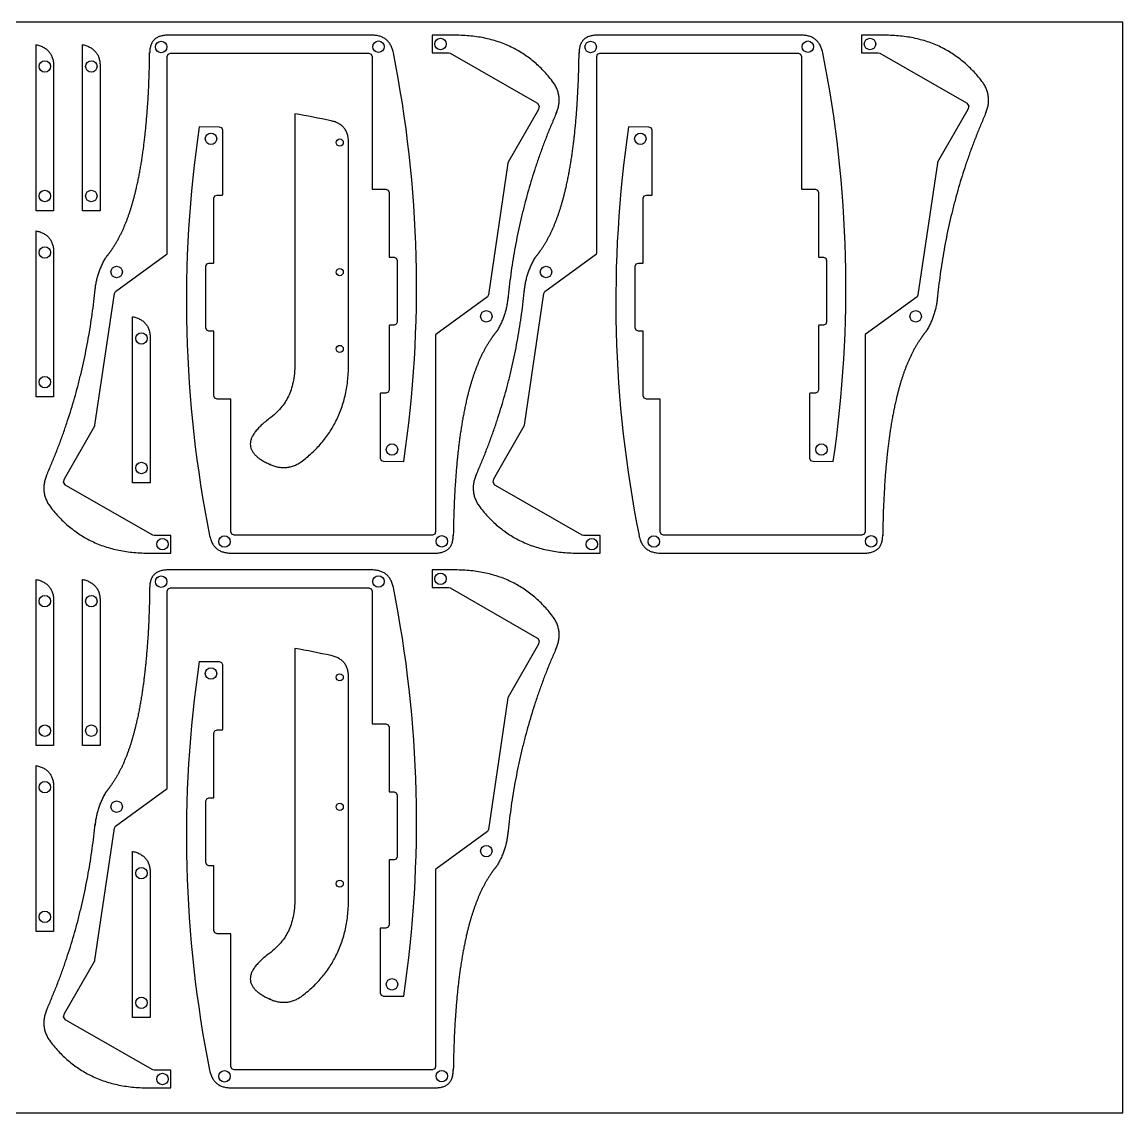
# Model space of a CAD drawing. Header units: millimetres. Extents: x 0 to 610, y 0 to 305.
# Drawn here: x 301.9 to 609.6, y 0 to 304.8 of the extents above; entities that cross this region are included whole.
import ezdxf

# ---------------------------------------------------------------- set-up
doc = ezdxf.new("R2010")
doc.units = ezdxf.units.MM
doc.layers.add('Bed', color=250, linetype='Continuous', true_color=0x3a3a3a)
doc.layers.add('Cut_withOLED', color=7, linetype='Continuous')

msp = doc.modelspace()

# ---------------------------------------------------------------- linework, layer by layer
at = {"layer": 'Bed'}
msp.add_lwpolyline([(0, 0), (609.6, 0), (609.6, 304.8), (0, 304.8)], close=True, dxfattribs=at)
at = {"layer": 'Cut_withOLED'}
for p, q in [((399.7, 301.11), (342.65, 301.11)), ((519.7, 301.11), (462.65, 301.11)), ((393.2, 209.37), (393.2, 271.12)), ((360.37, 156.43), (417.42, 156.43)), ((480.37, 156.43), (537.42, 156.43)), ((399.7, 151.71), (342.65, 151.71)), ((393.2, 59.97), (393.2, 121.72)), ((360.37, 7.03), (417.42, 7.03))]:
    msp.add_line(p, q, dxfattribs=at)
for points in [[(310.77, 292.4), (310.77, 252.08), (305.85, 252.08), (305.85, 298.48)], [(323.77, 292.4), (323.77, 252.08), (318.85, 252.08), (318.85, 298.48)], [(423, 301.11), (416.56, 301.11), (416.56, 296.19), (421.23, 296.19), (421.61, 296.09), (445.85, 282.19), (445.98, 282.11), (446.5, 281.28), (446.29, 280.35), (437.79, 265.6), (437.74, 265.41), (432.27, 228.58), (432.04, 228.04), (417.59, 217.5), (417.53, 217.36), (417.53, 181.46), (417.53, 179.46), (417.53, 162.36), (417.27, 161.72), (416.63, 161.46), (361.18, 161.46), (360.54, 161.72), (360.28, 162.36), (360.28, 179.46), (360.28, 181.46), (360.28, 199.36), (360.25, 199.43), (360.18, 199.46), (356.43, 199.46), (355.79, 199.73), (355.53, 200.36), (355.53, 218.36), (355.5, 218.44), (355.43, 218.46), (354.18, 218.46), (353.54, 218.73), (353.28, 219.36), (353.28, 236.57), (353.54, 237.2), (354.18, 237.47), (355.43, 237.47), (355.5, 237.49), (355.53, 237.56), (355.53, 255.57), (355.79, 256.2), (356.43, 256.47), (357.93, 256.47), (358, 256.5), (358.03, 256.57), (358.03, 274.57), (357.77, 275.2), (357.13, 275.47), (351.44, 275.49)], [(543, 301.11), (536.56, 301.11), (536.56, 296.19), (541.23, 296.19), (541.61, 296.09), (565.85, 282.19), (565.98, 282.11), (566.5, 281.28), (566.29, 280.35), (557.79, 265.6), (557.74, 265.41), (552.27, 228.58), (552.04, 228.04), (537.59, 217.5), (537.53, 217.36), (537.53, 181.46), (537.53, 179.46), (537.53, 162.36), (537.27, 161.72), (536.63, 161.46), (481.18, 161.46), (480.54, 161.72), (480.28, 162.36), (480.28, 179.46), (480.28, 181.46), (480.28, 199.36), (480.25, 199.43), (480.18, 199.46), (476.43, 199.46), (475.79, 199.73), (475.53, 200.36), (475.53, 218.36), (475.5, 218.44), (475.43, 218.46), (474.18, 218.46), (473.54, 218.73), (473.28, 219.36), (473.28, 236.57), (473.54, 237.2), (474.18, 237.47), (475.43, 237.47), (475.5, 237.49), (475.53, 237.56), (475.53, 255.57), (475.79, 256.2), (476.43, 256.47), (477.93, 256.47), (478, 256.5), (478.03, 256.57), (478.03, 274.57), (477.77, 275.2), (477.13, 275.47), (471.44, 275.49)], [(337.07, 156.43), (343.51, 156.43), (343.51, 161.36), (338.84, 161.36), (338.46, 161.45), (314.22, 175.35), (314.09, 175.43), (313.57, 176.26), (313.78, 177.19), (322.28, 191.94), (322.32, 192.13), (327.8, 228.96), (328.03, 229.5), (342.48, 240.04), (342.54, 240.18), (342.54, 276.08), (342.54, 278.08), (342.54, 295.18), (342.8, 295.82), (343.44, 296.08), (398.89, 296.08), (399.53, 295.82), (399.79, 295.18), (399.79, 278.08), (399.79, 276.08), (399.79, 258.18), (399.82, 258.11), (399.89, 258.08), (403.64, 258.08), (404.28, 257.81), (404.54, 257.18), (404.54, 239.18), (404.57, 239.11), (404.64, 239.08), (405.89, 239.08), (406.53, 238.81), (406.79, 238.18), (406.79, 220.98), (406.53, 220.34), (405.89, 220.08), (404.64, 220.08), (404.57, 220.05), (404.54, 219.98), (404.54, 201.97), (404.28, 201.34), (403.64, 201.07), (402.14, 201.07), (402.07, 201.05), (402.04, 200.97), (402.04, 182.97), (402.3, 182.34), (402.94, 182.07), (408.62, 182.05)], [(457.07, 156.43), (463.51, 156.43), (463.51, 161.36), (458.84, 161.36), (458.46, 161.45), (434.22, 175.35), (434.09, 175.43), (433.57, 176.26), (433.78, 177.19), (442.28, 191.94), (442.32, 192.13), (447.8, 228.96), (448.03, 229.5), (462.48, 240.04), (462.54, 240.18), (462.54, 276.08), (462.54, 278.08), (462.54, 295.18), (462.8, 295.82), (463.44, 296.08), (518.89, 296.08), (519.53, 295.82), (519.79, 295.18), (519.79, 278.08), (519.79, 276.08), (519.79, 258.18), (519.82, 258.11), (519.89, 258.08), (523.64, 258.08), (524.28, 257.81), (524.54, 257.18), (524.54, 239.18), (524.57, 239.11), (524.64, 239.08), (525.89, 239.08), (526.53, 238.81), (526.79, 238.18), (526.79, 220.98), (526.53, 220.34), (525.89, 220.08), (524.64, 220.08), (524.57, 220.05), (524.54, 219.98), (524.54, 201.97), (524.28, 201.34), (523.64, 201.07), (522.14, 201.07), (522.07, 201.05), (522.04, 200.97), (522.04, 182.97), (522.3, 182.34), (522.94, 182.07), (528.62, 182.05)], [(378.2, 279.19), (378.2, 271.12), (378.2, 209.37)], [(310.77, 240.4), (310.77, 200.08), (305.85, 200.08), (305.85, 246.48)], [(337.77, 216.4), (337.77, 176.08), (332.85, 176.08), (332.85, 222.48)], [(423, 151.71), (416.56, 151.71), (416.56, 146.79), (421.23, 146.79), (421.61, 146.69), (445.85, 132.79), (445.98, 132.71), (446.5, 131.88), (446.29, 130.95), (437.79, 116.2), (437.74, 116.01), (432.27, 79.18), (432.04, 78.64), (417.59, 68.1), (417.53, 67.96), (417.53, 32.06), (417.53, 30.06), (417.53, 12.96), (417.27, 12.32), (416.63, 12.06), (361.18, 12.06), (360.54, 12.32), (360.28, 12.96), (360.28, 30.06), (360.28, 32.06), (360.28, 49.96), (360.25, 50.03), (360.18, 50.06), (356.43, 50.06), (355.79, 50.33), (355.53, 50.96), (355.53, 68.96), (355.5, 69.04), (355.43, 69.06), (354.18, 69.06), (353.54, 69.33), (353.28, 69.96), (353.28, 87.17), (353.54, 87.8), (354.18, 88.07), (355.43, 88.07), (355.5, 88.09), (355.53, 88.16), (355.53, 106.17), (355.79, 106.8), (356.43, 107.07), (357.93, 107.07), (358, 107.1), (358.03, 107.17), (358.03, 125.17), (357.77, 125.8), (357.13, 126.07), (351.44, 126.09)], [(310.77, 143), (310.77, 102.68), (305.85, 102.68), (305.85, 149.08)], [(323.77, 143), (323.77, 102.68), (318.85, 102.68), (318.85, 149.08)], [(337.07, 7.03), (343.51, 7.03), (343.51, 11.96), (338.84, 11.96), (338.46, 12.05), (314.22, 25.95), (314.09, 26.03), (313.57, 26.86), (313.78, 27.79), (322.28, 42.54), (322.32, 42.73), (327.8, 79.56), (328.03, 80.1), (342.48, 90.64), (342.54, 90.78), (342.54, 126.68), (342.54, 128.68), (342.54, 145.78), (342.8, 146.42), (343.44, 146.68), (398.89, 146.68), (399.53, 146.42), (399.79, 145.78), (399.79, 128.68), (399.79, 126.68), (399.79, 108.78), (399.82, 108.71), (399.89, 108.68), (403.64, 108.68), (404.28, 108.41), (404.54, 107.78), (404.54, 89.78), (404.57, 89.71), (404.64, 89.68), (405.89, 89.68), (406.53, 89.41), (406.79, 88.78), (406.79, 71.58), (406.53, 70.94), (405.89, 70.68), (404.64, 70.68), (404.57, 70.65), (404.54, 70.58), (404.54, 52.57), (404.28, 51.94), (403.64, 51.67), (402.14, 51.67), (402.07, 51.65), (402.04, 51.57), (402.04, 33.57), (402.3, 32.94), (402.94, 32.67), (408.62, 32.65)], [(378.2, 129.79), (378.2, 121.72), (378.2, 59.97)], [(310.77, 91), (310.77, 50.68), (305.85, 50.68), (305.85, 97.08)], [(337.77, 67), (337.77, 26.68), (332.85, 26.68), (332.85, 73.08)]]:
    msp.add_lwpolyline(points, dxfattribs=at)
for centre, radius in [((340.84, 297.83), 1.6), ((401.56, 297.9), 1.6), ((418.9, 298.65), 1.6), ((460.84, 297.83), 1.6), ((521.56, 297.9), 1.6), ((538.9, 298.65), 1.6), ((308.31, 292.4), 1.6), ((321.31, 292.4), 1.6), ((354.74, 272.19), 1.6), ((390.73, 271.12), 1), ((474.74, 272.19), 1.6), ((308.31, 256.2), 1.6), ((321.31, 256.2), 1.6), ((308.31, 240.4), 1.6), ((328.38, 234.97), 1.6), ((390.73, 234.93), 1), ((448.38, 234.97), 1.6), ((431.68, 222.57), 1.6), ((551.68, 222.57), 1.6), ((335.31, 216.4), 1.6), ((390.73, 213.47), 1), ((308.31, 204.2), 1.6), ((405.33, 185.35), 1.6), ((525.33, 185.35), 1.6), ((335.31, 180.2), 1.6), ((341.17, 158.89), 1.6), ((358.51, 159.64), 1.6), ((419.23, 159.71), 1.6), ((461.17, 158.89), 1.6), ((478.51, 159.64), 1.6), ((539.23, 159.71), 1.6), ((418.9, 149.25), 1.6), ((340.84, 148.43), 1.6), ((401.56, 148.5), 1.6), ((308.31, 143), 1.6), ((321.31, 143), 1.6), ((354.74, 122.79), 1.6), ((390.73, 121.72), 1), ((308.31, 106.8), 1.6), ((321.31, 106.8), 1.6), ((308.31, 91), 1.6), ((328.38, 85.57), 1.6), ((390.73, 85.53), 1), ((431.68, 73.17), 1.6), ((335.31, 67), 1.6), ((390.73, 64.07), 1), ((308.31, 54.8), 1.6), ((405.33, 35.95), 1.6), ((335.31, 30.8), 1.6), ((341.17, 9.49), 1.6), ((358.51, 10.24), 1.6), ((419.23, 10.31), 1.6)]:
    msp.add_circle(centre, radius, dxfattribs=at)
for centre, start, end in [((78.05, 230.74), 351.6206, 11.2997), ((198.05, 230.74), 351.6206, 11.2997), ((318.88, -49.65), 78.0088, 79.7753), ((682.02, 226.8), 171.6206, 191.2997), ((802.02, 226.8), 171.6206, 191.2997), ((78.05, 81.34), 351.6206, 11.2997), ((318.88, -199.05), 78.0088, 79.7753), ((682.02, 77.4), 171.6206, 191.2997)]:
    msp.add_arc(centre, 334.14, start, end, dxfattribs=at)
for points in [[(305.85, 298.48), (305.86, 298.48), (305.87, 298.47), (305.89, 298.47)], [(318.85, 298.48), (318.86, 298.48), (318.87, 298.47), (318.89, 298.47)], [(388.31, 277.2), (388.3, 277.2), (388.29, 277.2), (388.27, 277.21)], [(305.85, 246.48), (305.86, 246.48), (305.87, 246.47), (305.89, 246.47)], [(332.85, 222.48), (332.86, 222.48), (332.87, 222.47), (332.89, 222.47)], [(305.85, 149.08), (305.86, 149.08), (305.87, 149.07), (305.89, 149.07)], [(318.85, 149.08), (318.86, 149.08), (318.87, 149.07), (318.89, 149.07)], [(388.31, 127.8), (388.3, 127.8), (388.29, 127.8), (388.27, 127.81)], [(305.85, 97.08), (305.86, 97.08), (305.87, 97.07), (305.89, 97.07)], [(332.85, 73.08), (332.86, 73.08), (332.87, 73.07), (332.89, 73.07)]]:
    msp.add_rational_spline(points, [1, 0.999999998592, 0.999999998592, 1], degree=3, dxfattribs=at)
for points, degree in [([(305.89, 298.47), (310.77, 297.4), (310.77, 292.4)], 2), ([(318.89, 298.47), (323.77, 297.4), (323.77, 292.4)], 2), ([(342.65, 301.11), (337.65, 301.11), (337.61, 296.11)], 2), ([(405.71, 296.22), (404.7, 301.11), (399.7, 301.11)], 2), ([(450.49, 287.83), (440.58, 301.11), (423, 301.11)], 2), ([(462.65, 301.11), (457.65, 301.11), (457.61, 296.11)], 2), ([(525.71, 296.22), (524.7, 301.11), (519.7, 301.11)], 2), ([(570.49, 287.83), (560.58, 301.11), (543, 301.11)], 2), ([(451.15, 279.11), (453.24, 283.65), (450.49, 287.83)], 2), ([(571.15, 279.11), (573.24, 283.65), (570.49, 287.83)], 2), ([(393.2, 271.12), (393.2, 276.12), (388.31, 277.2)], 2), ([(451.28, 279.41), (440.43, 254.93), (437.69, 227.36)], 2), ([(571.28, 279.41), (560.43, 254.93), (557.69, 227.36)], 2), ([(305.89, 246.47), (310.77, 245.4), (310.77, 240.4)], 2), ([(322.33, 229.63), (322.77, 234.61), (325.3, 238.92)], 2), ([(442.33, 229.63), (442.77, 234.61), (445.3, 238.92)], 2), ([(308.79, 178.13), (319.64, 202.61), (322.38, 230.18)], 2), ([(428.79, 178.13), (439.64, 202.61), (442.38, 230.18)], 2), ([(437.74, 227.92), (437.3, 222.94), (434.77, 218.62)], 2), ([(557.74, 227.92), (557.3, 222.94), (554.77, 218.62)], 2), ([(332.89, 222.47), (337.77, 221.4), (337.77, 216.4)], 2), ([(378.2, 209.37), (378.2, 208.38), (378.1, 206.52), (377.73, 204.12), (377.15, 202.03), (376.4, 200.2), (375.47, 198.54), (374.3, 196.97), (372.84, 195.43), (371.63, 194.4), (370.95, 193.9)], 3), ([(379.92, 181.88), (393.2, 191.79), (393.2, 209.37)], 2), ([(370.95, 193.9), (360.39, 186.01), (371.2, 181.22)], 2), ([(371.2, 181.22), (375.74, 179.13), (379.92, 181.88)], 2), ([(371.5, 181.09), (371.35, 181.15), (371.2, 181.22)], 2), ([(308.92, 178.43), (306.83, 173.89), (309.58, 169.71)], 2), ([(428.92, 178.43), (426.83, 173.89), (429.58, 169.71)], 2), ([(309.58, 169.71), (319.49, 156.43), (337.07, 156.43)], 2), ([(429.58, 169.71), (439.49, 156.43), (457.07, 156.43)], 2), ([(354.35, 161.33), (355.37, 156.43), (360.37, 156.43)], 2), ([(417.42, 156.43), (422.42, 156.43), (422.46, 161.43)], 2), ([(474.35, 161.33), (475.37, 156.43), (480.37, 156.43)], 2), ([(537.42, 156.43), (542.42, 156.43), (542.46, 161.43)], 2), ([(342.65, 151.71), (337.65, 151.71), (337.61, 146.71)], 2), ([(405.71, 146.82), (404.7, 151.71), (399.7, 151.71)], 2), ([(450.49, 138.43), (440.58, 151.71), (423, 151.71)], 2), ([(305.89, 149.07), (310.77, 148), (310.77, 143)], 2), ([(318.89, 149.07), (323.77, 148), (323.77, 143)], 2), ([(451.15, 129.71), (453.24, 134.25), (450.49, 138.43)], 2), ([(451.28, 130.01), (440.43, 105.53), (437.69, 77.96)], 2), ([(393.2, 121.72), (393.2, 126.72), (388.31, 127.8)], 2), ([(305.89, 97.07), (310.77, 96), (310.77, 91)], 2), ([(325.3, 89.52), (322.77, 85.21), (322.33, 80.23)], 2), ([(308.79, 28.73), (319.64, 53.21), (322.38, 80.78)], 2), ([(437.74, 78.52), (437.3, 73.54), (434.77, 69.22)], 2), ([(332.89, 73.07), (337.77, 72), (337.77, 67)], 2), ([(378.2, 59.97), (378.2, 58.98), (378.1, 57.12), (377.73, 54.72), (377.15, 52.63), (376.4, 50.8), (375.47, 49.14), (374.3, 47.57), (372.84, 46.03), (371.63, 45), (370.95, 44.5)], 3), ([(379.92, 32.48), (393.2, 42.39), (393.2, 59.97)], 2), ([(370.95, 44.5), (360.39, 36.61), (371.2, 31.82)], 2), ([(371.2, 31.82), (375.74, 29.73), (379.92, 32.48)], 2), ([(371.5, 31.69), (371.35, 31.75), (371.2, 31.82)], 2), ([(308.92, 29.03), (306.83, 24.49), (309.58, 20.31)], 2), ([(309.58, 20.31), (319.49, 7.03), (337.07, 7.03)], 2), ([(354.35, 11.93), (355.37, 7.03), (360.37, 7.03)], 2), ([(417.42, 7.03), (422.42, 7.03), (422.46, 12.03)], 2)]:
    msp.add_open_spline(points, degree=degree, dxfattribs=at)
for points, knots in [([(325.3, 238.92), (325.32, 238.95), (325.37, 239.01), (325.46, 239.12), (325.58, 239.27), (325.71, 239.44), (325.85, 239.62), (325.99, 239.79), (326.12, 239.97), (326.26, 240.15), (326.39, 240.33), (326.52, 240.51), (326.65, 240.69), (326.82, 240.93), (326.99, 241.17), (327.2, 241.48), (327.41, 241.79), (327.65, 242.16), (327.89, 242.54), (328.12, 242.92), (328.35, 243.3), (328.57, 243.69), (328.78, 244.08), (329, 244.47), (329.2, 244.86), (329.41, 245.26), (329.67, 245.79), (329.99, 246.46), (330.29, 247.14), (330.53, 247.68), (330.76, 248.23), (330.98, 248.79), (331.2, 249.34), (331.41, 249.9), (331.67, 250.6), (331.96, 251.45), (332.24, 252.3), (332.46, 253.01), (332.64, 253.58), (332.81, 254.15), (333.01, 254.87), (333.25, 255.73), (333.43, 256.46), (333.58, 257.04), (333.69, 257.47), (333.79, 257.91), (333.91, 258.43), (334.05, 259.04), (334.21, 259.74), (334.36, 260.43), (334.55, 261.37), (334.73, 262.3), (334.95, 263.47), (335.15, 264.65), (335.34, 265.82), (335.53, 267), (335.7, 268.18), (335.86, 269.36), (336.01, 270.54), (336.13, 271.48), (336.25, 272.55), (336.33, 273.26), (336.41, 273.97), (336.47, 274.56), (336.54, 275.32), (336.62, 276.14), (336.7, 277.01), (336.77, 277.89), (336.87, 279.05), (336.98, 280.5), (337.14, 282.83), (337.3, 285.75), (337.45, 289.25), (337.54, 292.16), (337.58, 294.35), (337.6, 295.52), (337.61, 296.1), (337.61, 296.25)], [0, 0, 0, 0, 0.001868, 0.003736, 0.007473, 0.011209, 0.014946, 0.018682, 0.022418, 0.026155, 0.029891, 0.033628, 0.037364, 0.0411, 0.048573, 0.05231, 0.059782, 0.067255, 0.074728, 0.082201, 0.089673, 0.097146, 0.104619, 0.112092, 0.119565, 0.127037, 0.13451, 0.149456, 0.164401, 0.171874, 0.179347, 0.194373, 0.201887, 0.2094, 0.224427, 0.239453, 0.25448, 0.269506, 0.27702, 0.284533, 0.29956, 0.314586, 0.329613, 0.337126, 0.344639, 0.352153, 0.359666, 0.371655, 0.383644, 0.395632, 0.407621, 0.431599, 0.443588, 0.467566, 0.491543, 0.503532, 0.52751, 0.551488, 0.563477, 0.587454, 0.599443, 0.617426, 0.623421, 0.63541, 0.647399, 0.66209, 0.676782, 0.691474, 0.706165, 0.735549, 0.764932, 0.823699, 0.882466, 0.941233, 0.970617, 0.992654, 1, 1, 1, 1]), ([(445.3, 238.92), (445.32, 238.95), (445.37, 239.01), (445.46, 239.12), (445.58, 239.27), (445.71, 239.44), (445.85, 239.62), (445.99, 239.79), (446.12, 239.97), (446.26, 240.15), (446.39, 240.33), (446.52, 240.51), (446.65, 240.69), (446.82, 240.93), (446.99, 241.17), (447.2, 241.48), (447.41, 241.79), (447.65, 242.16), (447.89, 242.54), (448.12, 242.92), (448.35, 243.3), (448.57, 243.69), (448.78, 244.08), (449, 244.47), (449.2, 244.86), (449.41, 245.26), (449.67, 245.79), (449.99, 246.46), (450.29, 247.14), (450.53, 247.68), (450.76, 248.23), (450.98, 248.79), (451.2, 249.34), (451.41, 249.9), (451.67, 250.6), (451.96, 251.45), (452.24, 252.3), (452.46, 253.01), (452.64, 253.58), (452.81, 254.15), (453.01, 254.87), (453.25, 255.73), (453.43, 256.46), (453.58, 257.04), (453.69, 257.47), (453.79, 257.91), (453.91, 258.43), (454.05, 259.04), (454.21, 259.74), (454.36, 260.43), (454.55, 261.37), (454.73, 262.3), (454.95, 263.47), (455.15, 264.65), (455.34, 265.82), (455.53, 267), (455.7, 268.18), (455.86, 269.36), (456.01, 270.54), (456.13, 271.48), (456.25, 272.55), (456.33, 273.26), (456.41, 273.97), (456.47, 274.56), (456.54, 275.32), (456.62, 276.14), (456.7, 277.01), (456.77, 277.89), (456.87, 279.05), (456.98, 280.5), (457.14, 282.83), (457.3, 285.75), (457.45, 289.25), (457.54, 292.16), (457.58, 294.35), (457.6, 295.52), (457.61, 296.1), (457.61, 296.25)], [0, 0, 0, 0, 0.001868, 0.003736, 0.007473, 0.011209, 0.014946, 0.018682, 0.022418, 0.026155, 0.029891, 0.033628, 0.037364, 0.0411, 0.048573, 0.05231, 0.059782, 0.067255, 0.074728, 0.082201, 0.089673, 0.097146, 0.104619, 0.112092, 0.119565, 0.127037, 0.13451, 0.149456, 0.164401, 0.171874, 0.179347, 0.194373, 0.201887, 0.2094, 0.224427, 0.239453, 0.25448, 0.269506, 0.27702, 0.284533, 0.29956, 0.314586, 0.329613, 0.337126, 0.344639, 0.352153, 0.359666, 0.371655, 0.383644, 0.395632, 0.407621, 0.431599, 0.443588, 0.467566, 0.491543, 0.503532, 0.52751, 0.551488, 0.563477, 0.587454, 0.599443, 0.617426, 0.623421, 0.63541, 0.647399, 0.66209, 0.676782, 0.691474, 0.706165, 0.735549, 0.764932, 0.823699, 0.882466, 0.941233, 0.970617, 0.992654, 1, 1, 1, 1]), ([(434.77, 218.62), (434.75, 218.59), (434.7, 218.53), (434.61, 218.42), (434.49, 218.27), (434.36, 218.1), (434.22, 217.92), (434.08, 217.75), (433.95, 217.57), (433.81, 217.39), (433.68, 217.21), (433.55, 217.03), (433.42, 216.85), (433.25, 216.61), (433.08, 216.37), (432.87, 216.06), (432.66, 215.75), (432.42, 215.38), (432.18, 215), (431.95, 214.62), (431.72, 214.24), (431.5, 213.85), (431.29, 213.46), (431.07, 213.07), (430.87, 212.68), (430.66, 212.28), (430.4, 211.75), (430.08, 211.08), (429.78, 210.4), (429.54, 209.86), (429.31, 209.31), (429.09, 208.76), (428.87, 208.2), (428.66, 207.64), (428.4, 206.94), (428.11, 206.09), (427.83, 205.24), (427.61, 204.53), (427.43, 203.96), (427.26, 203.39), (427.06, 202.67), (426.82, 201.81), (426.64, 201.08), (426.49, 200.51), (426.38, 200.07), (426.28, 199.64), (426.16, 199.11), (426.02, 198.5), (425.86, 197.81), (425.71, 197.11), (425.52, 196.17), (425.34, 195.24), (425.12, 194.07), (424.92, 192.9), (424.73, 191.72), (424.54, 190.54), (424.37, 189.37), (424.21, 188.19), (424.06, 187), (423.94, 186.06), (423.82, 184.99), (423.74, 184.28), (423.66, 183.57), (423.6, 182.98), (423.53, 182.22), (423.45, 181.4), (423.37, 180.53), (423.29, 179.66), (423.2, 178.49), (423.09, 177.04), (422.93, 174.71), (422.77, 171.79), (422.62, 168.29), (422.53, 165.38), (422.49, 163.19), (422.47, 162.02), (422.46, 161.44), (422.46, 161.29)], [0, 0, 0, 0, 0.001868, 0.003736, 0.007473, 0.011209, 0.014946, 0.018682, 0.022418, 0.026155, 0.029891, 0.033628, 0.037364, 0.0411, 0.048573, 0.05231, 0.059782, 0.067255, 0.074728, 0.082201, 0.089673, 0.097146, 0.104619, 0.112092, 0.119565, 0.127037, 0.13451, 0.149456, 0.164401, 0.171874, 0.179347, 0.194373, 0.201887, 0.2094, 0.224427, 0.239453, 0.25448, 0.269506, 0.27702, 0.284533, 0.29956, 0.314586, 0.329613, 0.337126, 0.344639, 0.352153, 0.359666, 0.371655, 0.383644, 0.395632, 0.407621, 0.431599, 0.443588, 0.467566, 0.491543, 0.503532, 0.52751, 0.551488, 0.563477, 0.587454, 0.599443, 0.617426, 0.623421, 0.63541, 0.647399, 0.66209, 0.676782, 0.691474, 0.706165, 0.735549, 0.764932, 0.823699, 0.882466, 0.941233, 0.970617, 0.992654, 1, 1, 1, 1]), ([(554.77, 218.62), (554.75, 218.59), (554.7, 218.53), (554.61, 218.42), (554.49, 218.27), (554.36, 218.1), (554.22, 217.92), (554.08, 217.75), (553.95, 217.57), (553.81, 217.39), (553.68, 217.21), (553.55, 217.03), (553.42, 216.85), (553.25, 216.61), (553.08, 216.37), (552.87, 216.06), (552.66, 215.75), (552.42, 215.38), (552.18, 215), (551.95, 214.62), (551.72, 214.24), (551.5, 213.85), (551.29, 213.46), (551.07, 213.07), (550.87, 212.68), (550.66, 212.28), (550.4, 211.75), (550.08, 211.08), (549.78, 210.4), (549.54, 209.86), (549.31, 209.31), (549.09, 208.76), (548.87, 208.2), (548.66, 207.64), (548.4, 206.94), (548.11, 206.09), (547.83, 205.24), (547.61, 204.53), (547.43, 203.96), (547.26, 203.39), (547.06, 202.67), (546.82, 201.81), (546.64, 201.08), (546.49, 200.51), (546.38, 200.07), (546.28, 199.64), (546.16, 199.11), (546.02, 198.5), (545.86, 197.81), (545.71, 197.11), (545.52, 196.17), (545.34, 195.24), (545.12, 194.07), (544.92, 192.9), (544.73, 191.72), (544.54, 190.54), (544.37, 189.37), (544.21, 188.19), (544.06, 187), (543.94, 186.06), (543.82, 184.99), (543.74, 184.28), (543.66, 183.57), (543.6, 182.98), (543.53, 182.22), (543.45, 181.4), (543.37, 180.53), (543.29, 179.66), (543.2, 178.49), (543.09, 177.04), (542.93, 174.71), (542.77, 171.79), (542.62, 168.29), (542.53, 165.38), (542.49, 163.19), (542.47, 162.02), (542.46, 161.44), (542.46, 161.29)], [0, 0, 0, 0, 0.001868, 0.003736, 0.007473, 0.011209, 0.014946, 0.018682, 0.022418, 0.026155, 0.029891, 0.033628, 0.037364, 0.0411, 0.048573, 0.05231, 0.059782, 0.067255, 0.074728, 0.082201, 0.089673, 0.097146, 0.104619, 0.112092, 0.119565, 0.127037, 0.13451, 0.149456, 0.164401, 0.171874, 0.179347, 0.194373, 0.201887, 0.2094, 0.224427, 0.239453, 0.25448, 0.269506, 0.27702, 0.284533, 0.29956, 0.314586, 0.329613, 0.337126, 0.344639, 0.352153, 0.359666, 0.371655, 0.383644, 0.395632, 0.407621, 0.431599, 0.443588, 0.467566, 0.491543, 0.503532, 0.52751, 0.551488, 0.563477, 0.587454, 0.599443, 0.617426, 0.623421, 0.63541, 0.647399, 0.66209, 0.676782, 0.691474, 0.706165, 0.735549, 0.764932, 0.823699, 0.882466, 0.941233, 0.970617, 0.992654, 1, 1, 1, 1]), ([(337.61, 146.85), (337.61, 146.7), (337.6, 146.12), (337.58, 144.95), (337.54, 142.76), (337.45, 139.85), (337.3, 136.35), (337.14, 133.43), (336.98, 131.1), (336.87, 129.65), (336.77, 128.49), (336.7, 127.61), (336.62, 126.74), (336.54, 125.92), (336.47, 125.16), (336.41, 124.57), (336.33, 123.86), (336.25, 123.15), (336.13, 122.08), (336.01, 121.14), (335.86, 119.96), (335.7, 118.78), (335.53, 117.6), (335.34, 116.42), (335.15, 115.25), (334.95, 114.07), (334.73, 112.9), (334.55, 111.97), (334.36, 111.03), (334.21, 110.34), (334.05, 109.64), (333.91, 109.03), (333.79, 108.51), (333.69, 108.07), (333.58, 107.64), (333.43, 107.06), (333.25, 106.33), (333.01, 105.47), (332.81, 104.75), (332.64, 104.18), (332.46, 103.61), (332.24, 102.9), (331.96, 102.05), (331.67, 101.2), (331.41, 100.5), (331.2, 99.94), (330.98, 99.39), (330.76, 98.83), (330.53, 98.28), (330.29, 97.74), (329.99, 97.06), (329.67, 96.39), (329.41, 95.86), (329.2, 95.46), (329, 95.07), (328.78, 94.68), (328.57, 94.29), (328.35, 93.9), (328.12, 93.52), (327.89, 93.14), (327.65, 92.76), (327.41, 92.39), (327.2, 92.08), (326.99, 91.77), (326.82, 91.53), (326.65, 91.29), (326.52, 91.11), (326.39, 90.93), (326.26, 90.75), (326.12, 90.57), (325.99, 90.39), (325.85, 90.22), (325.71, 90.04), (325.58, 89.87), (325.46, 89.72), (325.37, 89.61), (325.32, 89.55), (325.3, 89.52)], [-1, -1, -1, -1, -0.992654, -0.970617, -0.941233, -0.882466, -0.823699, -0.764932, -0.735549, -0.706165, -0.691474, -0.676782, -0.66209, -0.647399, -0.63541, -0.623421, -0.617426, -0.599443, -0.587454, -0.563477, -0.551488, -0.52751, -0.503532, -0.491543, -0.467566, -0.443588, -0.431599, -0.407621, -0.395632, -0.383644, -0.371655, -0.359666, -0.352153, -0.344639, -0.337126, -0.329613, -0.314586, -0.29956, -0.284533, -0.27702, -0.269506, -0.25448, -0.239453, -0.224427, -0.2094, -0.201887, -0.194373, -0.179347, -0.171874, -0.164401, -0.149456, -0.13451, -0.127037, -0.119565, -0.112092, -0.104619, -0.097146, -0.089673, -0.082201, -0.074728, -0.067255, -0.059782, -0.05231, -0.048573, -0.0411, -0.037364, -0.033628, -0.029891, -0.026155, -0.022418, -0.018682, -0.014946, -0.011209, -0.007473, -0.003736, -0.001868, 0, 0, 0, 0]), ([(434.77, 69.22), (434.75, 69.19), (434.7, 69.13), (434.61, 69.02), (434.49, 68.87), (434.36, 68.7), (434.22, 68.52), (434.08, 68.35), (433.95, 68.17), (433.81, 67.99), (433.68, 67.81), (433.55, 67.63), (433.42, 67.45), (433.25, 67.21), (433.08, 66.97), (432.87, 66.66), (432.66, 66.35), (432.42, 65.98), (432.18, 65.6), (431.95, 65.22), (431.72, 64.84), (431.5, 64.45), (431.29, 64.06), (431.07, 63.67), (430.87, 63.28), (430.66, 62.88), (430.4, 62.35), (430.08, 61.68), (429.78, 61), (429.54, 60.46), (429.31, 59.91), (429.09, 59.36), (428.87, 58.8), (428.66, 58.24), (428.4, 57.54), (428.11, 56.69), (427.83, 55.84), (427.61, 55.13), (427.43, 54.56), (427.26, 53.99), (427.06, 53.27), (426.82, 52.41), (426.64, 51.68), (426.49, 51.11), (426.38, 50.67), (426.28, 50.24), (426.16, 49.71), (426.02, 49.1), (425.86, 48.41), (425.71, 47.71), (425.52, 46.77), (425.34, 45.84), (425.12, 44.67), (424.92, 43.5), (424.73, 42.32), (424.54, 41.14), (424.37, 39.97), (424.21, 38.79), (424.06, 37.6), (423.94, 36.66), (423.82, 35.59), (423.74, 34.88), (423.66, 34.17), (423.6, 33.58), (423.53, 32.82), (423.45, 32), (423.37, 31.13), (423.29, 30.26), (423.2, 29.09), (423.09, 27.64), (422.93, 25.31), (422.77, 22.39), (422.62, 18.89), (422.53, 15.98), (422.49, 13.79), (422.47, 12.62), (422.46, 12.04), (422.46, 11.89)], [0, 0, 0, 0, 0.001868, 0.003736, 0.007473, 0.011209, 0.014946, 0.018682, 0.022418, 0.026155, 0.029891, 0.033628, 0.037364, 0.0411, 0.048573, 0.05231, 0.059782, 0.067255, 0.074728, 0.082201, 0.089673, 0.097146, 0.104619, 0.112092, 0.119565, 0.127037, 0.13451, 0.149456, 0.164401, 0.171874, 0.179347, 0.194373, 0.201887, 0.2094, 0.224427, 0.239453, 0.25448, 0.269506, 0.27702, 0.284533, 0.29956, 0.314586, 0.329613, 0.337126, 0.344639, 0.352153, 0.359666, 0.371655, 0.383644, 0.395632, 0.407621, 0.431599, 0.443588, 0.467566, 0.491543, 0.503532, 0.52751, 0.551488, 0.563477, 0.587454, 0.599443, 0.617426, 0.623421, 0.63541, 0.647399, 0.66209, 0.676782, 0.691474, 0.706165, 0.735549, 0.764932, 0.823699, 0.882466, 0.941233, 0.970617, 0.992654, 1, 1, 1, 1])]:
    msp.add_open_spline(points, degree=3, knots=knots, dxfattribs=at)

doc.saveas('drawing.dxf')
